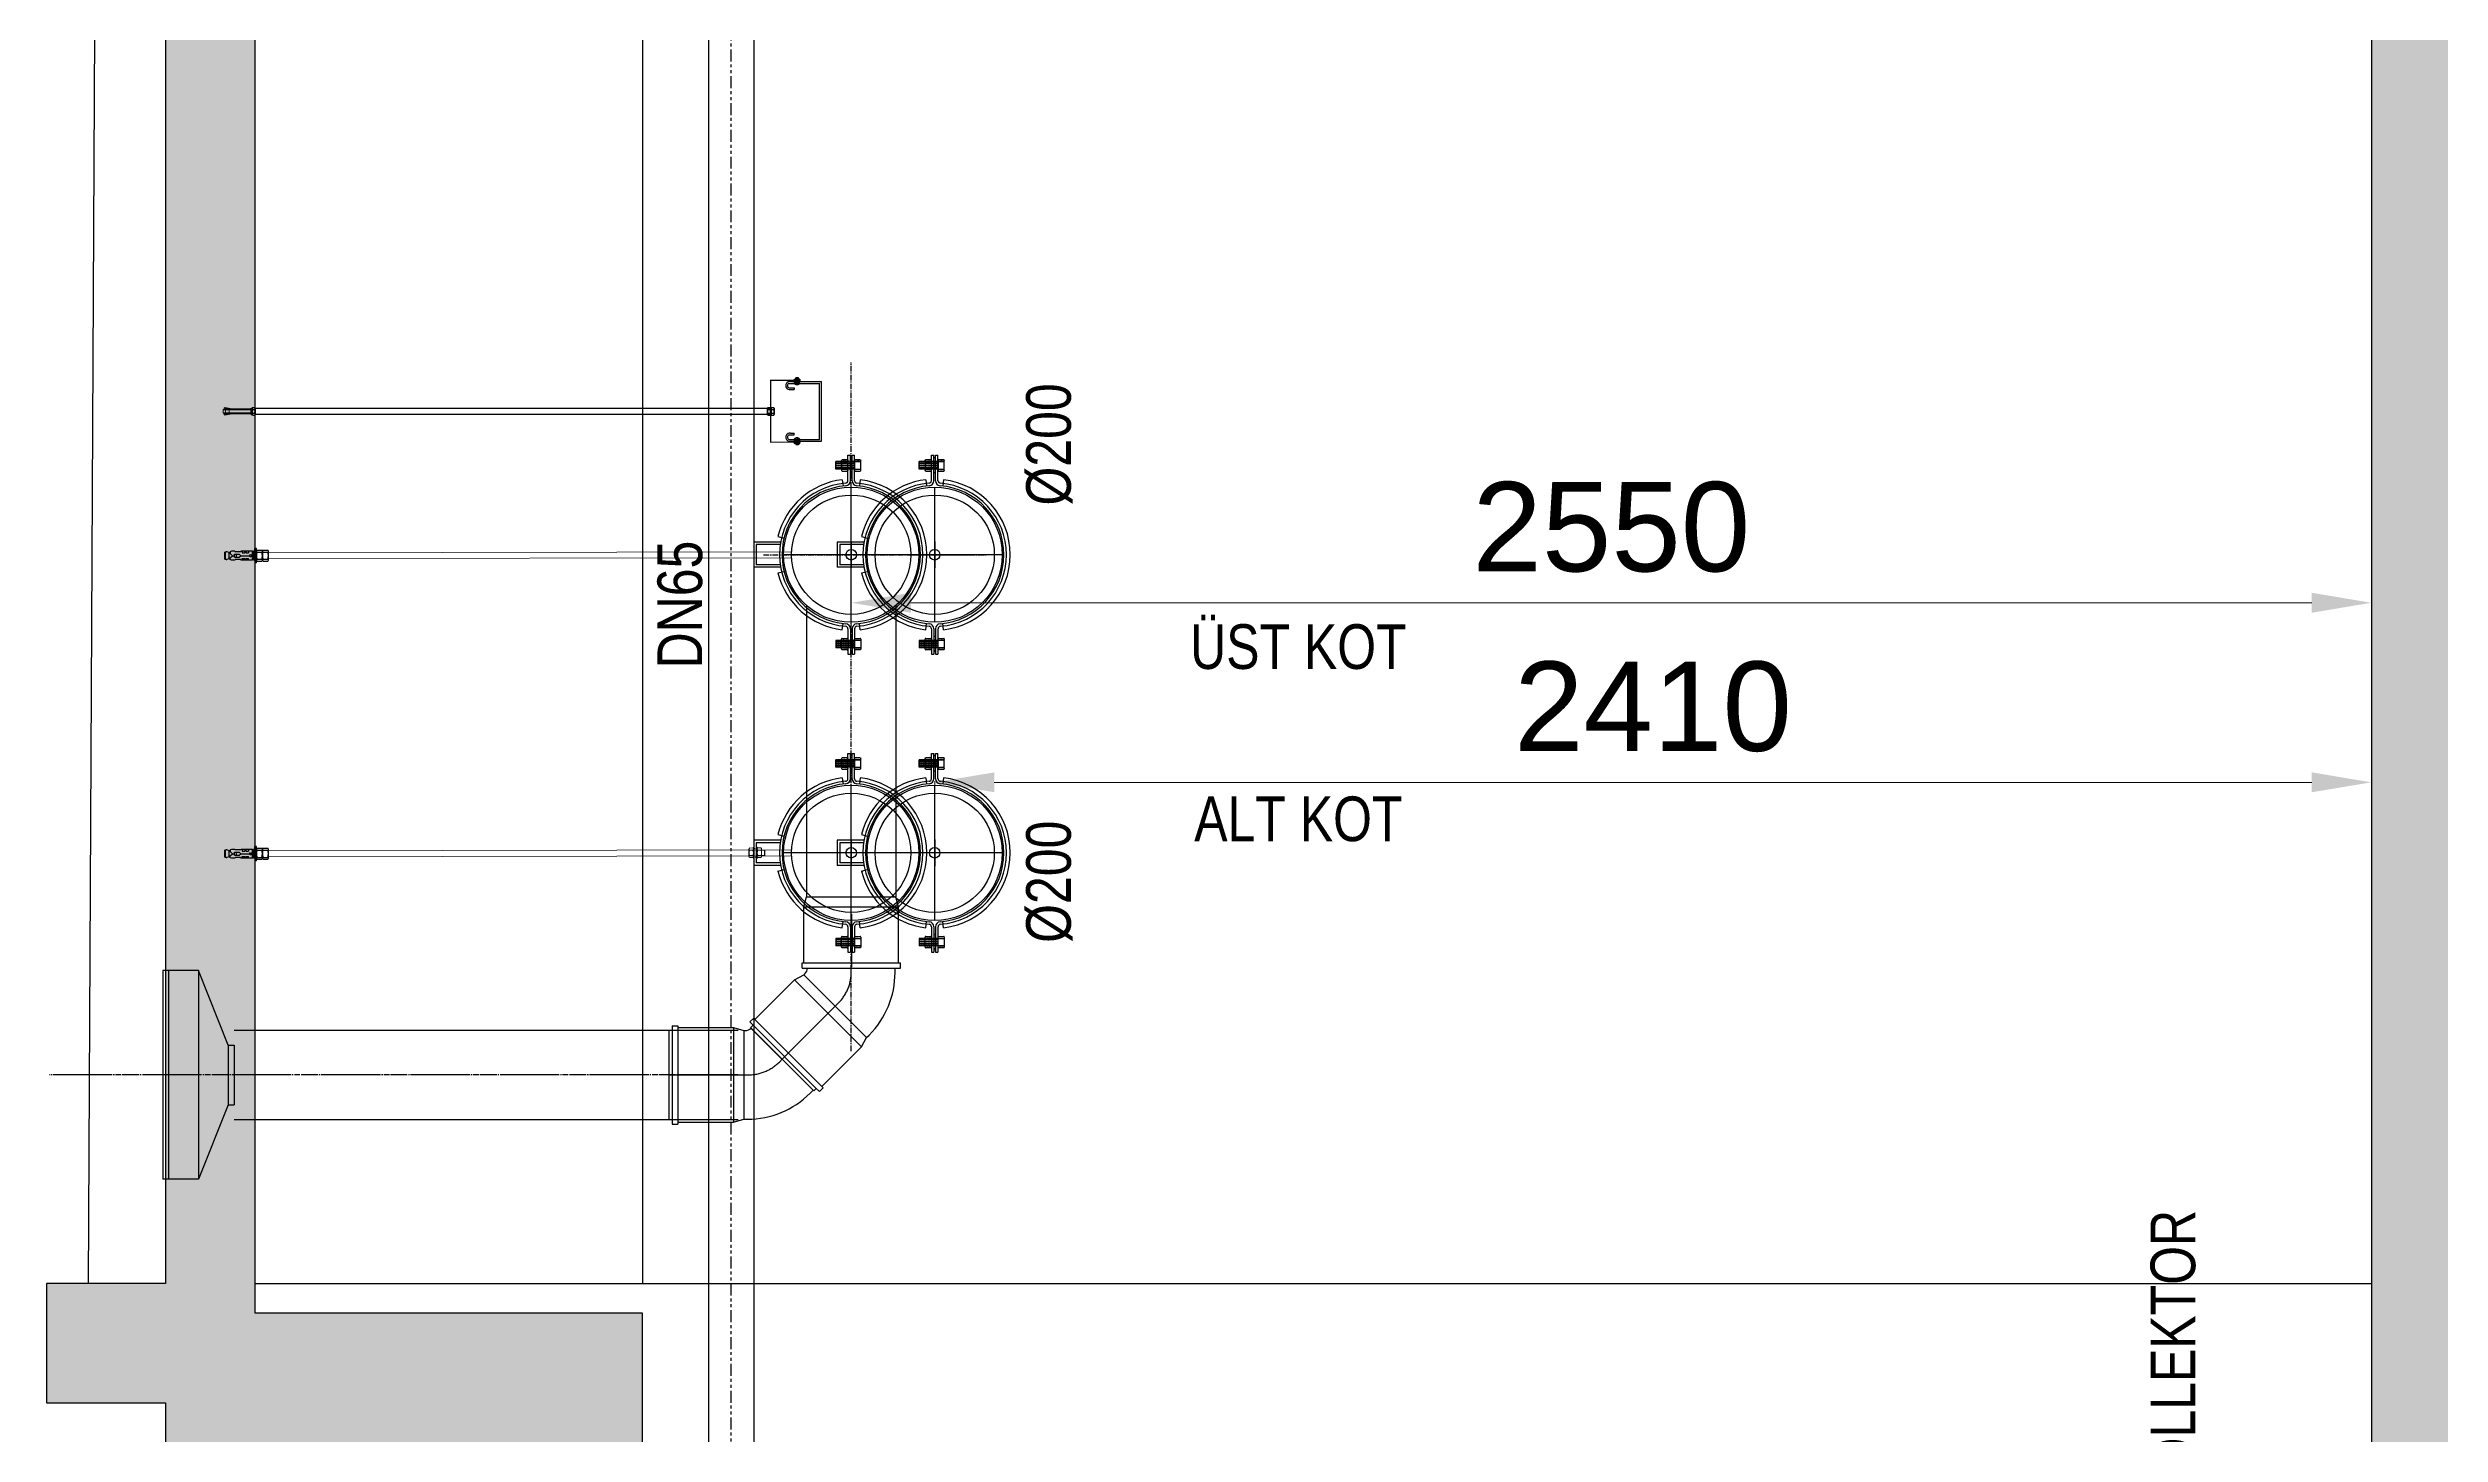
# Model space of a CAD drawing. Header units: millimetres. Extents: x -379292 to 1221486, y 92049 to 447512.
# Drawn here: x -29722 to -25709, y 245166 to 247492 of the extents above; entities that cross this region are included whole.
import ezdxf
from ezdxf.enums import TextEntityAlignment as Align

# ---------------------------------------------------------------- set-up
doc = ezdxf.new("R2010")
doc.units = ezdxf.units.MM
for name, pattern in [('ACISOTGB', [9, 4, -1, 1, -1, 1, -1]), ('CENTER', [2, 1.25, -0.25, 0.25, -0.25]), ('CENTRE', [50.8, 31.75, -6.35, 6.35, -6.35]), ('DASHDOT', [25.4, 12.7, -6.35, 0, -6.35]), ('SOGUKSU1', [72, 60, -6, 0, -6])]:
    doc.linetypes.add(name, pattern=pattern)
for name, color, linetype, lineweight in [('---OLCIU', 7, 'Continuous', 9), ('1-MIMARI', 8, 'Continuous', 9), ('1-YANGIN BORUSU-2', 5, 'SOGUKSU1', 30), ('1-YANGIN BORUSU-3', 1, 'SOGUKSU1', 30), ('e_kesit_cizgisi', 7, 'Continuous', 9)]:
    doc.layers.add(name, color=color, linetype=linetype, lineweight=lineweight)
for name, color, linetype in [('05_CONCRETE', 6, 'Continuous'), ('05_CONCRETE VIEW', 142, 'Continuous'), ('05_HATCH CONCRETE', 141, 'Continuous'), ('05_SLOPE', 91, 'Continuous'), ('1-PISSU-BORUSU', 6, 'PIS'), ('E-CT-TEXT', 7, 'Continuous'), ('INKA', 142, 'Continuous'), ('M_YANGIN_SPR_ CAP', 7, 'Continuous'), ('OZD_TAVA', 50, 'Continuous')]:
    doc.layers.add(name, color=color, linetype=linetype)
doc.styles.add('cagdas', font='arial.ttf', dxfattribs={"width": 0.8, "height": 20})
doc.styles.add('DIM', font='arial.ttf')
doc.styles.add('DOA.ARIAL', font='arial.ttf')
doc.styles.get("Standard").update_dxf_attribs({"font": 'segoeuil.ttf'})
doc.linetypes.add('PIS', pattern='A,2.5,-0.09,[")",Standard,S=0.1,R=0,X=0,Y=-0.05],-0.035', length=2.625)
doc.linetypes.add('ZIGZAG', pattern='A,0.0001,-0.2,[131,ltypeshp.shx,S=0.2,R=0,X=-0.2,Y=0],-0.4,[131,ltypeshp.shx,S=0.2,R=180,X=0.2,Y=0],-0.2', length=0.8001)
doc.dimstyles.new('PRK 1-100', dxfattribs={"dimscale": 100, "dimtxt": 2.5, "dimasz": 1, "dimexe": 0.5, "dimexo": 1, "dimgap": 0.5, "dimtad": 1, "dimdec": 1, "dimzin": 9, "dimdsep": 46, "dimtxsty": 'DIM', "dimblk": 'ARCHTICK', "dimcen": 1.5, "dimdle": 0.5, "dimclrd": 256, "dimclre": 256, "dimclrt": 3, "dimadec": 8, "dimazin": 2, "dimtp": 0.1, "dimtm": 0.1, "dimtfac": 0.71, "dimtdec": 1, "dimtmove": 2, "dimatfit": 3, "dimfxl": 50, "dimfxlon": 1, "dimlwd": -1, "dimlwe": -1, "dimarcsym": 1})

# ---------------------------------------------------------------- blocks, each defined once
blk = doc.blocks.new('A$C6a8db8d0')
at = {"layer": '05_HATCH CONCRETE', "ltscale": 25, "transparency": 33554671}
h = blk.add_hatch(dxfattribs=at)
h.set_pattern_fill('ANSI33', color=256, scale=1.5, angle=180)
h.set_pattern_definition([(225, (-8686.666, 32930.851), (6.735192, -6.735192), []), (225, (-8693.402, 32930.851), (6.735192, -6.735192), [4.7625, -2.38125])])
h.paths.add_polyline_path([(-8675, 790), (-8675, 420), (-8725, 420), (-8725, 370), (9165, 370), (9165, 420), (9115, 420), (9115, 810), (9095, 810), (9095, 790), (5815, 790), (5815, 810), (5795, 810), (5795, 790), (-1895, 790), (-1895, 710), (-1845, 710), (-1845, 775), (-1635, 775), (-1635, 720), (-1595, 720), (-1595, 775), (-1335, 775), (-1335, 720), (-1295, 720), (-1295, 775), (-1090, 775), (-1090, 710), (-1040, 710), (-1040, 775), (-835, 775), (-835, 720), (-795, 720), (-795, 775), (-535, 775), (-535, 720), (-495, 720), (-495, 775), (-290, 775), (-290, 710), (-240, 710), (-240, 775), (-35, 775), (-35, 720), (5, 720), (5, 775), (265, 775), (265, 720), (305, 720), (305, 775), (510, 775), (510, 710), (560, 710), (560, 775), (765, 775), (765, 720), (805, 720), (805, 775), (1065, 775), (1065, 720), (1105, 720), (1105, 775), (1310, 775), (1310, 710), (1360, 710), (1360, 775), (1565, 775), (1565, 720), (1605, 720), (1605, 775), (1865, 775), (1865, 720), (1905, 720), (1905, 775), (2110, 775), (2110, 710), (2160, 710), (2160, 775), (2365, 775), (2365, 720), (2405, 720), (2405, 775), (2665, 775), (2665, 720), (2705, 720), (2705, 775), (2910, 775), (2910, 710), (2960, 710), (2960, 775), (3165, 775), (3165, 720), (3205, 720), (3205, 775), (3465, 775), (3465, 720), (3505, 720), (3505, 775), (3710, 775), (3710, 710), (3760, 710), (3760, 775), (3965, 775), (3965, 720), (4005, 720), (4005, 775), (4265, 775), (4265, 720), (4305, 720), (4305, 775), (4510, 775), (4510, 710), (4560, 710), (4560, 775), (4765, 775), (4765, 720), (4805, 720), (4805, 775), (5065, 775), (5065, 720), (5105, 720), (5105, 775), (5310, 775), (5310, 710), (5360, 710), (5360, 775), (5540, 775), (5540, 720), (5580, 720), (5580, 775), (5760, 775), (5760, 710), (5810, 710), (5810, 775), (6110, 775), (6110, 710), (6160, 710), (6160, 775), (6365, 775), (6365, 720), (6405, 720), (6405, 775), (6665, 775), (6665, 720), (6705, 720), (6705, 775), (6910, 775), (6910, 710), (6960, 710), (6960, 775), (7165, 775), (7165, 720), (7205, 720), (7205, 775), (7465, 775), (7465, 720), (7505, 720), (7505, 775), (7710, 775), (7710, 710), (7760, 710), (7760, 775), (7965, 775), (7965, 720), (8005, 720), (8005, 775), (8265, 775), (8265, 720), (8305, 720), (8305, 775), (8510, 775), (8510, 710), (8560, 710), (8560, 775), (8790, 775), (8790, 720), (8830, 720), (8830, 775), (9085, 775), (9085, 420), (-8645, 420), (-8645, 775), (-8270, 775), (-8270, 710), (-8220, 710), (-8220, 775), (-8015, 775), (-8015, 720), (-7975, 720), (-7975, 775), (-7715, 775), (-7715, 720), (-7675, 720), (-7675, 775), (-7470, 775), (-7470, 710), (-7420, 710), (-7420, 775), (-7215, 775), (-7215, 720), (-7175, 720), (-7175, 775), (-6915, 775), (-6915, 720), (-6875, 720), (-6875, 775), (-6670, 775), (-6670, 710), (-6620, 710), (-6620, 775), (-6415, 775), (-6415, 720), (-6375, 720), (-6375, 775), (-6115, 775), (-6115, 720), (-6075, 720), (-6075, 775), (-5870, 775), (-5870, 710), (-5820, 710), (-5820, 775), (-5615, 775), (-5615, 720), (-5575, 720), (-5575, 775), (-5315, 775), (-5315, 720), (-5275, 720), (-5275, 775), (-5070, 775), (-5070, 710), (-5020, 710), (-5020, 775), (-4815, 775), (-4815, 720), (-4775, 720), (-4775, 775), (-4515, 775), (-4515, 720), (-4475, 720), (-4475, 775), (-4270, 775), (-4270, 710), (-4220, 710), (-4220, 775), (-4015, 775), (-4015, 720), (-3975, 720), (-3975, 775), (-3715, 775), (-3715, 720), (-3675, 720), (-3675, 775), (-3470, 775), (-3470, 710), (-3420, 710), (-3420, 775), (-3215, 775), (-3215, 720), (-3175, 720), (-3175, 775), (-2915, 775), (-2915, 720), (-2875, 720), (-2875, 775), (-2670, 775), (-2670, 710), (-2620, 710), (-2620, 775), (-2435, 775), (-2435, 720), (-2395, 720), (-2395, 775), (-2175, 775), (-2175, 720), (-2135, 720), (-2135, 775), (-1955, 775), (-1955, 710), (-1905, 710), (-1905, 790)])
at = {"layer": '05_CONCRETE'}
for points in [[(-8725, 370), (9165, 370), (9165, 420), (9115, 420), (9115, 810), (9095, 810), (9095, 790), (5815, 790), (5815, 810), (5795, 810), (5795, 790), (-1895, 790)], [(5105, 775), (5310, 775), (5310, 710), (5360, 710), (5360, 775), (5540, 775), (5540, 720), (5580, 720), (5580, 775), (5760, 775), (5760, 710), (5810, 710), (5810, 775), (6110, 775)], [(9085, 420), (-8645, 420)]]:
    blk.add_lwpolyline(points, dxfattribs=at)
at = {"layer": '05_CONCRETE VIEW', "ltscale": 20, "flags": 128}
for points in [[(5815, 775), (5815, 420)], [(6105, 710), (5815, 710)]]:
    blk.add_lwpolyline(points, dxfattribs=at)
at = {"layer": '05_SLOPE', "ltscale": 25}
blk.add_lwpolyline([(7396.5, 795), (5815, 803)], dxfattribs=at)
blk = doc.blocks.new('smn')
for p, q in [((-0.8, 0.55), (-0.65, 0.64)), ((-0.8, 0.55), (-0.8, 0.09)), ((-0.8, 0.09), (-0.65, 0)), ((0.65, 0.64), (-0.65, 0.64)), ((0.65, 0), (-0.65, 0)), ((-0.4, 0.55), (-0.4, 0.09)), ((0.4, 0.55), (0.4, 0.09)), ((0.8, 0.55), (0.65, 0.64)), ((0.8, 0.09), (0.65, 0)), ((0.8, 0.55), (0.8, 0.09))]:
    blk.add_line(p, q)
for centre, radius, start, end in [((-0.65, 0.24), 0.404, 51.7868, 90), ((-0.65, 0.4), 0.404, 270, 308.2132), ((0, -0.33), 0.967, 65.5673, 114.4327), ((0, 0.97), 0.967, 245.5673, 294.4327), ((0.65, 0.24), 0.404, 90, 128.2132), ((0.65, 0.4), 0.404, 231.7868, 270)]:
    blk.add_arc(centre, radius, start, end)
blk = doc.blocks.new('A$C23387eba')
h = blk.add_hatch()
h.set_pattern_fill('ANSI31', color=241, scale=1500, style=0)
h.set_pattern_definition([(315, (-421266.87, 1258294.907), (10.60660172, 10.60660172), [])])
h.paths.add_polyline_path([(44, 395), (64, 506), (57, 516), (53, 516), (32, 396), (32, 68), (44, 68)])
h.paths.add_polyline_path([(-44, 68), (-32, 68), (-32, 396), (-53, 516), (-57, 516), (-64, 506), (-44, 395)])
h = blk.add_hatch()
h.set_pattern_fill('ANSI31', color=241, scale=1000, angle=90, style=0)
h.set_pattern_definition([(45, (-421266.87, 1258294.907), (-7.07106781, 7.07106781), [])])
edge = h.paths.add_edge_path()
edge.add_line((-26, 496), (-35, 496))
edge.add_ellipse((-35, 484), major_axis=(-8.49, 8.49), ratio=1, start_angle=-45, end_angle=55)
edge.add_line((-47, 482), (-41, 446))
edge.add_ellipse((-29, 448), major_axis=(8.49, 8.49), ratio=1, start_angle=145, end_angle=225)
edge.add_line((-29, 436), (-26, 436))
edge.add_line((-26, 436), (-26, 496))
edge = h.paths.add_edge_path()
edge.add_line((26, 496), (35, 496))
edge.add_ellipse((35, 484), major_axis=(8.49, 8.49), ratio=1, start_angle=305, end_angle=405, ccw=False)
edge.add_line((47, 482), (41, 446))
edge.add_ellipse((29, 448), major_axis=(-8.49, 8.49), ratio=1, start_angle=135, end_angle=215, ccw=False)
edge.add_line((29, 436), (26, 436))
edge.add_line((26, 436), (26, 496))
at = {"color": 241}
for p, q in [((-64, 506, 996), (-57, 516, 996)), ((-44, 395, 996), (-64, 506, 996)), ((-57, 516, 996), (-32, 516, 996)), ((-32, 396, 996), (-53, 516, 996)), ((-41, 446, 996), (-47, 482, 996)), ((-35, 496, 996), (35, 496, 996)), ((-32, 530, 996), (-26, 536, 996)), ((-32, 496, 996), (-32, 530, 996)), ((-32, 436, 996), (-32, 496, 996)), ((-32, 68, 996), (-32, 436, 996)), ((29, 436, 996), (-29, 436, 996)), ((-26, 536, 996), (-26, 496, 996)), ((-26, 536, 996), (26, 536, 996)), ((-26, 496, 996), (-26, 436, 996)), ((-26, 496, 996), (-26, 436, 996)), ((-26, 436, 996), (-26, 68, 996)), ((32, 530, 996), (26, 536, 996)), ((26, 536, 996), (26, 496, 996)), ((26, 496, 996), (26, 436, 996)), ((26, 436, 996), (26, 68, 996)), ((32, 496, 996), (32, 530, 996)), ((32, 396, 996), (53, 516, 996)), ((32, 516, 996), (57, 516, 996)), ((32, 436, 996), (32, 496, 996)), ((32, 68, 996), (32, 436, 996)), ((47, 482, 996), (41, 446, 996)), ((44, 394, 996), (64, 506, 996)), ((64, 506, 996), (57, 516, 996)), ((-44, 68, 996), (-44, 395, 996)), ((-26, 68, 996), (-44, 68, 996)), ((-26, 68, 996), (-44, 68, 996)), ((44, 68, 996), (26, 68, 996)), ((44, 68, 996), (26, 68, 996)), ((44, 68, 996), (44, 396, 996))]:
    blk.add_line(p, q, dxfattribs=at)
at = {"color": 241, "extrusion": (0, 0, -1)}
for centre, major_axis, start_param, end_param in [((-35, 484, 996), (-8.49, 8.49), 5.323254, 7.068583), ((-29, 448, 996), (-8.49, 8.49), 3.92699, 5.323254), ((29, 448, 996), (-8.49, 8.49), 2.530727, 3.92699), ((35, 484, 996), (8.49, 8.49), -0.785399, 0.95993)]:
    blk.add_ellipse(centre, major_axis=major_axis, ratio=1, start_param=start_param, end_param=end_param, dxfattribs=at)
at = {"layer": 'E-CT-TEXT'}
for p, q in [((-52, 64), (52, 64)), ((-52, 64), (-52, 56)), ((-52, 56), (52, 56)), ((52, 64), (52, 56))]:
    blk.add_line(p, q, dxfattribs=at)
at = {"layer": 'E-CT-TEXT', "xscale": 80, "yscale": 80, "zscale": 80}
blk.add_blockref('smn', (0, 0), dxfattribs=at)
blk = doc.blocks.new('cıvata -pul')
for p, q in [((52, 59), (-52, 59)), ((-52, 59), (-52, 54)), ((52, 54), (-52, 54)), ((52, 59), (52, 54))]:
    blk.add_line(p, q)
at = {"xscale": 80, "yscale": 80, "zscale": 80}
blk.add_blockref('smn', (0, 0), dxfattribs=at)
blk = doc.blocks.new('CIVATA')
for p, q in [((-21.5, 0.1, -5674.6), (-20.1, 0.1, -5674.6)), ((-20.1, 0.1, -5674.6), (-20.1, -0.1, -5674.6)), ((-18.9, 5.9, -5674.6), (-18.5, 5.9, -5674.6)), ((-18.5, 5.9, -5674.6), (-18.5, -5.9, -5674.6)), ((-18.5, 3, -5674.6), (-7, 3, -5674.6)), ((-18.5, 3, -5674.6), (-16.7, 1.9, -1418.7)), ((-16.7, 1.9, -1418.7), (-16.7, -1.9, -1418.7)), ((-15.6, -6.7, -5674.6), (-15.6, 6.7, -5674.6)), ((-15.6, 6.7, -5674.6), (-14.9, 6.7, -5674.6)), ((-14.9, 6.7, -5674.6), (-14.9, -4.9, -5674.6)), ((-14.2, 6, -5674.6), (-14.9, 4.9, -5674.6)), ((-10.7, 6, -5674.6), (-14.2, 6, -5674.6)), ((-10.7, 3, -5674.6), (-14.2, 3, -5674.6)), ((-10.7, 6, -5674.6), (-10.1, 4.9, -5674.6)), ((-10.1, 4.9, -5674.6), (-10.1, -4.9, -5674.6)), ((-7, 3, -1418.7), (-7, -3, -1418.7)), ((-21.5, -0.1, -5674.6), (-20.1, -0.1, -5674.6)), ((-18.5, -5.9, -5674.6), (-18.9, -5.9, -5674.6)), ((-18.5, -3, -5674.6), (-16.7, -1.9, -1418.7)), ((-18.5, -3, -5674.6), (-7, -3, -5674.6)), ((-15.6, -6.7, -5674.6), (-14.9, -6.7, -5674.6)), ((-14.9, -4.6, -5674.6), (-14.9, -6.7, -5674.6)), ((-14.2, -6, -5674.6), (-14.9, -4.9, -5674.6)), ((-10.7, -3, -5674.6), (-14.2, -3, -5674.6)), ((-10.7, -6, -5674.6), (-14.2, -6, -5674.6)), ((-10.7, -6, -5674.6), (-10.1, -4.9, -5674.6))]:
    blk.add_line(p, q)
for centre, radius, start, end in [((-14.4, 0.3, -5674.6), 7.17, 129.5671, 181.6775), ((-11.8, 4.9, -5674.6), 3.03, 180, 218.2132), ((-7.6, 0, -5674.6), 7.25, 155.5673, 204.4327), ((-13.1, 4.9, -5674.6), 3.03, 321.7868, 0), ((-17.3, 0, -5674.6), 7.25, 335.5673, 24.4327), ((-14.4, -0.3, -5674.6), 7.17, 178.3225, 230.4329), ((-11.8, -4.9, -5674.6), 3.03, 141.7868, 180), ((-13.1, -4.9, -5674.6), 3.03, 0, 38.2132)]:
    blk.add_arc(centre, radius, start, end)
blk = doc.blocks.new('*U1105')
at = {"layer": 'e_kesit_cizgisi', "ltscale": 25}
blk.add_line((-0.51, -30.06), (0.51, -30.06), dxfattribs=at)
at = {"layer": 'e_kesit_cizgisi', "ltscale": 25, "const_width": 0.2, "elevation": 0.2}
for points in [[(-5.2, -121.56), (-5.2, -116.54), (0.2, -116.54)], [(5.18, -121.56), (5.18, -116.54), (-0.23, -116.54)]]:
    blk.add_lwpolyline(points, dxfattribs=at)
at = {"layer": 'OZD_TAVA', "color": 31, "true_color": 0xfecc66}
for p, q in [((-0.51, -30.06, -0.02), (-0.51, -116.54, 0.2)), ((0.51, -30.06, -0.02), (0.51, -116.54, 0.2))]:
    blk.add_line(p, q, dxfattribs=at)
at = {"layer": 'OZD_TAVA', "color": 3}
for p, q in [((-5.02, -119.87, -0.04), (-5.02, -125.06, -0.04)), ((-4.72, -119.65, -0.04), (-4.72, -124.76, -0.04)), ((-3.97, -119.65, -0.04), (-3.97, -120.49, -0.04)), ((-3.67, -119.87, -0.04), (-3.67, -120.49, -0.04)), ((3.64, -119.87, -0.04), (3.64, -120.49, -0.04)), ((3.94, -119.65, -0.04), (3.94, -120.49, -0.04)), ((3.94, -119.65, -0.04), (3.94, -120.49, -0.04)), ((4.68, -119.65, -0.04), (4.68, -124.76, -0.04)), ((4.98, -119.87, -0.04), (4.98, -125.06, -0.04)), ((-3.97, -120.49, -0.04), (-3.67, -120.49, -0.04)), ((3.94, -120.49, -0.04), (3.64, -120.49, -0.04)), ((3.94, -120.49, -0.04), (3.64, -120.49, -0.04)), ((-5.02, -125.06, -0.04), (4.99, -125.06, -0.28)), ((-4.72, -124.76, -0.04), (4.69, -124.76, -0.28))]:
    blk.add_line(p, q, dxfattribs=at)
for centre, radius, start, end in [((-4.35, -119.75, -0.04), 0.684, 349.6444, 190.3556), ((-4.35, -119.75, -0.04), 0.385, 13.8185, 166.1815), ((4.31, -119.75, -0.04), 0.684, 349.6444, 190.3556), ((4.31, -119.75, -0.04), 0.385, 13.8185, 166.1815)]:
    blk.add_arc(centre, radius, start, end, dxfattribs=at)
at = {"layer": 'E-CT-TEXT', "xscale": 0.009855724012972203, "yscale": 0.009855724012972203, "zscale": 0.009855724012972203}
for p in [(-0.01, -116.52, 0.2), (-0.01, -117.13, 0.2)]:
    blk.add_blockref('cıvata -pul', p, dxfattribs=at)
at = {"layer": 'E-CT-TEXT', "yscale": 0.08000000000000028, "zscale": 0.08000000000000028, "rotation": 180}
for p, xscale in [((-6.2, -120.98, 453.93), 0.08000000000000028), ((6.17, -120.98, 453.93), -0.08000000000000028)]:
    blk.add_blockref('CIVATA', p, dxfattribs=dict(at, xscale=xscale))
at = {"layer": 'e_kesit_cizgisi', "ltscale": 25, "xscale": 0.01, "yscale": 0.01, "zscale": 0.01}
blk.add_blockref('A$C23387eba', (-0.01, -30.06), dxfattribs=at)
blk = doc.blocks.new('A$C126178c8')
at = {"layer": '1-YANGIN BORUSU-2', "color": 30, "ltscale": 25}
for p, q in [((-12, 17.5), (-12, -17.5)), ((-6, 17.5), (-12, 17.5)), ((-11, 17.5), (-11, -17.5)), ((-1, 5), (-6, 17.5)), ((-6, 17.5), (-6, -17.5)), ((-1, 5), (0, 5)), ((-1, 5), (-1, -5)), ((0, 5), (0, -5)), ((-1, -5), (-6, -17.5)), ((-1, -5), (0, -5)), ((-6, -17.5), (-12, -17.5))]:
    blk.add_line(p, q, dxfattribs=at)
blk = doc.blocks.new('A$C49cf6c06')
at = {"layer": '1-PISSU-BORUSU'}
for p, q in [((7.5, 0), (-7.5, 0)), ((-7.5, 0), (-7.5, -0.6)), ((7.5, 0), (7.5, -0.6)), ((-8.25, -0.6), (-8.25, -1.5)), ((-7.5, -0.6), (-8.25, -0.6)), ((-7.95, -1.5), (-8.25, -1.5)), ((-7.95, -1.5), (-7.95, -10.88)), ((8.25, -0.6), (7.5, -0.6)), ((7.95, -1.5), (7.95, -10.88)), ((8.25, -1.5), (7.95, -1.5)), ((8.25, -0.6), (8.25, -1.5)), ((-7.95, -10.88), (-7.44, -12.59)), ((7.95, -10.88), (7.44, -12.59)), ((-7.44, -12.59), (-7.44, -13.2)), ((7.44, -12.59), (7.44, -12.83)), ((-3.09, -23.7), (-2.58, -24.21))]:
    blk.add_line(p, q, dxfattribs=at)
at = {"layer": '1-PISSU-BORUSU', "color": 1, "linetype": 'DASHDOT', "ltscale": 7.5}
blk.add_line((0, 0), (0, -13.36), dxfattribs=at)
at = {"layer": '1-PISSU-BORUSU', "color": 1}
for p, q in [((7.95, -1.5), (-7.95, -1.5)), ((7.5, -0.6), (-7.5, -0.6)), ((7.95, -10.88), (-7.95, -10.88)), ((7.44, -12.59), (-7.44, -12.59)), ((7.81, -13.82), (-2.58, -24.21))]:
    blk.add_line(p, q, dxfattribs=at)
at = {"layer": '1-PISSU-BORUSU', "color": 1, "linetype": 'DASHDOT'}
blk.add_line((2.15, -18.55), (2.61, -19.01), dxfattribs=at)
at = {"layer": '1-PISSU-BORUSU'}
for centre, radius, end in [((7.41, -13.2), 14.85, 225), ((8.94, -12.83), 1.5, 221.0994)]:
    blk.add_arc(centre, radius, 180, end, dxfattribs=at)
at = {"layer": '1-PISSU-BORUSU', "color": 1, "linetype": 'DASHDOT', "ltscale": 7.5}
blk.add_arc((7.35, -13.36), 7.35, 180, 225, dxfattribs=at)
blk = doc.blocks.new('A$C0c335588')
at = {"layer": '1-PISSU-BORUSU', "color": 6}
for p, q in [((-0.6, 5.5), (-0.6, 5.3)), ((0, 5.5), (-0.6, 5.5)), ((0, 5.5), (0, 5)), ((-6.85, 5.3), (-7.99, 5)), ((-0.6, 5.3), (-6.85, 5.3)), ((0, 5), (0, -5)), ((-6.85, -5.3), (-7.99, -5)), ((-0.6, -5.3), (-6.85, -5.3)), ((-0.6, -5.3), (-0.6, -5.5)), ((0, -5), (0, -5.5)), ((0, -5.5), (-0.6, -5.5))]:
    blk.add_line(p, q, dxfattribs=at)
at = {"layer": '1-PISSU-BORUSU', "color": 1}
for p, q in [((-7.99, 5), (-7.99, -5)), ((-6.85, 5.3), (-6.85, -5.3)), ((-0.6, 5.3), (-0.6, -5.3))]:
    blk.add_line(p, q, dxfattribs=at)
blk = doc.blocks.new('A$Cdf426c59')
at = {"layer": '1-PISSU-BORUSU', "color": 1, "linetype": 'DASHDOT', "ltscale": 7.5}
for p, q in [((0, -5.67), (0, 5.67)), ((5.67, 0), (-5.67, 0))]:
    blk.add_line(p, q, dxfattribs=at)
at = {"layer": '1-PISSU-BORUSU', "color": 1, "linetype": 'Continuous'}
blk.add_circle((0, 0), 5.67, dxfattribs=at)
at = {"layer": '1-PISSU-BORUSU', "linetype": 'Continuous'}
blk.add_circle((0, 0), 5, dxfattribs=at)
blk = doc.blocks.new('INKA M12 SOMUN')
at = {"layer": 'INKA', "linetype": 'Continuous'}
for p, q in [((4150.36, 639.91), (4150.36, 640.71)), ((4150.46, 640.81), (4152.06, 640.81)), ((4152.06, 639.81), (4150.46, 639.81)), ((4150.66, 639.81), (4150.66, 640.81)), ((4151.86, 640.81), (4151.86, 639.81)), ((4152.16, 640.71), (4152.16, 639.91))]:
    blk.add_line(p, q, dxfattribs=at)
at = {"layer": 'INKA', "linetype": 'ZIGZAG', "ltscale": 0.1}
for p, q in [((4150.66, 639.81), (4150.66, 640.81)), ((4151.86, 639.81), (4151.86, 640.81))]:
    blk.add_line(p, q, dxfattribs=at)
at = {"layer": 'INKA', "linetype": 'Continuous'}
for centre, start, end in [((4150.46, 640.71), 90, 180), ((4150.46, 639.91), 180, 270), ((4152.06, 640.71), 0, 90), ((4152.06, 639.91), 270, 0)]:
    blk.add_arc(centre, 0.1, start, end, dxfattribs=at)
at = {"style": 'cagdas'}
for p in [(4150.49, 640), (4151.99, 640)]:
    blk.add_text('INKA M12 SOMUN', height=0.0525, rotation=90, dxfattribs=at).set_placement(p, align=Align.TOP_LEFT)
blk = doc.blocks.new('PULM12')
at = {"layer": 'INKA', "linetype": 'Continuous'}
for p, q in [((4155.66, 1097.83), (4155.66, 1097.58)), ((4155.66, 1097.83), (4158.06, 1097.83)), ((4155.66, 1097.58), (4158.06, 1097.58)), ((4156.26, 1097.83), (4156.26, 1097.58)), ((4157.46, 1097.83), (4157.46, 1097.58)), ((4158.06, 1097.83), (4158.06, 1097.58))]:
    blk.add_line(p, q, dxfattribs=at)
at = {"style": 'cagdas'}
for p in [(4155.78, 1097.73), (4157.59, 1097.73)]:
    blk.add_text('INKA M12 PUL', height=0.039, dxfattribs=at).set_placement(p, align=Align.TOP_LEFT)
blk = doc.blocks.new('A$Ca5a3e651')
at = {"layer": 'INKA', "linetype": 'Continuous'}
h = blk.add_hatch(dxfattribs=at)
h.set_pattern_fill('ACAD_ISO10W100', color=256, scale=0.021111, angle=-90, style=0)
h.set_pattern_definition([(90, (413.14908, -104.13396), (0.105555556, -2e-17), [0.253333333, -0.063333333, 0.010555556, -0.063333333])])
h.paths.add_polyline_path([(0.55, 15.62), (0.55, 14.36), (-2.61, 14.36), (-2.61, 15.62)])
h = blk.add_hatch(dxfattribs=at)
h.set_pattern_fill('ACAD_ISO10W100', color=256, scale=0.021111, angle=-90, style=0)
h.set_pattern_definition([(270, (413.14908, 104.13396), (0.105555556, -2e-17), [0.253333333, -0.063333333, 0.010555556, -0.063333333])])
h.paths.add_polyline_path([(0.55, -15.62), (0.55, -14.36), (-2.61, -14.36), (-2.61, -15.62)])
at = {"layer": 'INKA'}
for p, q in [((-0.55, 16.68), (-0.13, 16.68)), ((-0.55, 12.42), (-0.55, 16.68)), ((-0.13, 12.42), (-0.13, 16.68)), ((0.13, 12.42), (0.13, 16.68)), ((0.13, 16.68), (0.55, 16.68)), ((0.55, 12.42), (0.55, 16.68)), ((-2.61, 14.36), (-2.61, 15.62)), ((0.55, 15.62), (-2.61, 15.62)), ((0.55, 14.36), (-2.61, 14.36)), ((-1.5, 12.58), (-1.37, 11.53)), ((1.5, 12.58), (1.37, 11.53)), ((-11.85, 2.11), (-16.36, 2.11)), ((-16.36, 2.11), (-16.36, -2.11)), ((-15.94, 1.69), (-15.94, -1.69)), ((-11.91, 1.69), (-15.94, 1.69)), ((-12.29, 3.06), (-11.27, 2.8)), ((2.22, 0), (-2.22, 0)), ((0, 2.22), (0, -2.22)), ((-11.85, -2.11), (-16.36, -2.11)), ((-11.91, -1.69), (-15.94, -1.69)), ((-12.29, -3.06), (-11.27, -2.8)), ((-1.5, -12.58), (-1.37, -11.53)), ((1.5, -12.58), (1.37, -11.53)), ((0.55, -14.36), (-2.61, -14.36)), ((-2.61, -14.36), (-2.61, -15.62)), ((0.55, -15.62), (-2.61, -15.62)), ((-0.55, -12.42), (-0.55, -16.68)), ((-0.13, -12.42), (-0.13, -16.68)), ((0.13, -12.42), (0.13, -16.68)), ((0.55, -12.42), (0.55, -16.68)), ((-0.55, -16.68), (-0.13, -16.68)), ((0.13, -16.68), (0.55, -16.68))]:
    blk.add_line(p, q, dxfattribs=at)
blk.add_circle((0, 0), 0.886, dxfattribs=at)
for centre, radius, start, end in [((0, 0), 12.67, 96.7854, 166.0366), ((-0.98, 12.42), 0.422, 274.496, 0), ((-0.98, 12.42), 0.844, 274.496, 0), ((0.98, 12.42), 0.844, 180, 265.504), ((0.98, 12.42), 0.422, 180, 265.504), ((0, 0), 12.67, 276.7854, 83.2146), ((0, 0), 12.03, 94.496, 265.504), ((0, 0), 11.61, 94.496, 265.504), ((0, 0), 11.61, 274.496, 85.504), ((0, 0), 12.03, 274.496, 85.504), ((0, 0), 12.67, 193.9634, 263.2146), ((-0.98, -12.42), 0.422, 0, 85.504), ((-0.98, -12.42), 0.844, 0, 85.504), ((0.98, -12.42), 0.844, 94.496, 180), ((0.98, -12.42), 0.422, 94.496, 180)]:
    blk.add_arc(centre, radius, start, end, dxfattribs=at)
at = {"layer": '1-PISSU-BORUSU', "color": 6, "xscale": 2, "yscale": 2, "zscale": 2}
blk.add_blockref('A$Cdf426c59', (0, 0), dxfattribs=at)
at = {"layer": 'INKA', "linetype": 'Continuous', "yscale": 1.055555555555556, "zscale": 1.055555555555556, "rotation": 270}
for name, p, xscale in [('PULM12', (-1158.69, -4372.81), -1.055555555555556), ('INKA M12 SOMUN', (-676.97, -4366.9), -1.055555555555556), ('INKA M12 SOMUN', (-674.8, -4366.9), -1.055555555555556), ('INKA M12 SOMUN', (-676.97, 4366.9), 1.055555555555556), ('PULM12', (-1158.69, 4372.81), 1.055555555555556), ('INKA M12 SOMUN', (-674.8, 4366.9), 1.055555555555556)]:
    blk.add_blockref(name, p, dxfattribs=dict(at, xscale=xscale))
blk = doc.blocks.new('*D1192')
at = {"layer": '---OLCIU', "transparency": 16777216}
for p, q in [((-28234.5, 246209.5), (-28234.5, 246261.5)), ((-28134.5, 246259.5), (-25924.5, 246259.5)), ((-25824.5, 246209.5), (-25824.5, 246261.5))]:
    blk.add_line(p, q, dxfattribs=at)
for points in [[(-28134.5, 246276.2), (-28134.5, 246242.9), (-28234.5, 246259.5)], [(-25924.5, 246276.2), (-25924.5, 246242.9), (-25824.5, 246259.5)]]:
    blk.add_solid(points, dxfattribs=at)
at = {"layer": 'Defpoints', "color": 0, "transparency": 16777216}
for p in [(-25824.5, 246259.5), (-28234.5, 246126.1, 0), (-25824.5, 245986.7)]:
    blk.add_point(p, dxfattribs=at)
at = {"layer": '---OLCIU', "transparency": 16777216, "insert": (-27029.5, 246386.1), "char_height": 150, "attachment_point": 5, "style": 'DIM'}
blk.add_mtext('2410', dxfattribs=at)
blk = doc.blocks.new('NOKTA001')
at = {"color": 0, "linetype": 'Continuous', "const_width": 0.5}
blk.add_lwpolyline([(-0.25, 0, 1), (0.25, 0, 1)], format="xyb", close=True, dxfattribs=at)
blk = doc.blocks.new('LDR1-5')
at = {"color": 0, "ltscale": 25}
blk.add_line((0, 0), (-2, 0), dxfattribs=at)
at = {"color": 0, "ltscale": 25, "xscale": 0.5, "yscale": 0.5, "zscale": 0.5}
blk.add_blockref('NOKTA001', (0, 0), dxfattribs=at)
blk = doc.blocks.new('*D1193')
at = {"layer": '---OLCIU', "transparency": 16777216}
for p, q in [((-28374.5, 246510.7), (-28374.5, 246562.7)), ((-28274.5, 246560.7), (-25924.5, 246560.7)), ((-25824.5, 246510.7), (-25824.5, 246562.7))]:
    blk.add_line(p, q, dxfattribs=at)
for points in [[(-28274.5, 246577.4), (-28274.5, 246544), (-28374.5, 246560.7)], [(-25924.5, 246577.4), (-25924.5, 246544), (-25824.5, 246560.7)]]:
    blk.add_solid(points, dxfattribs=at)
at = {"layer": 'Defpoints', "color": 0, "transparency": 16777216}
for p in [(-25824.5, 246560.7), (-28374.5, 246288, 0), (-25824.5, 246157)]:
    blk.add_point(p, dxfattribs=at)
at = {"layer": '---OLCIU', "transparency": 16777216, "insert": (-27099.5, 246687.3), "char_height": 150, "attachment_point": 5, "style": 'DIM'}
blk.add_mtext('2550', dxfattribs=at)
blk = doc.blocks.new('A$Cc4a6e48b')
at = {"layer": '1-PISSU-BORUSU', "color": 1, "linetype": 'CENTER', "ltscale": 7.5}
blk.add_line((386.03, 14475, 0), (270.47, 14475, 0), dxfattribs=at)

msp = doc.modelspace()

# ---------------------------------------------------------------- block references
at = {"layer": '1-MIMARI', "ltscale": 25, "xscale": 10, "yscale": 10, "zscale": 10, "rotation": 90}
msp.add_blockref('A$C6a8db8d0', (-21624.5, 187268.8), dxfattribs=at)

# ---------------------------------------------------------------- next in the draw order: linework, layer by layer
at = {"color": 134, "linetype": 'ACISOTGB', "ltscale": 5}
msp.add_line((-28575.8, 151798.9), (-28575.8, 272540.3), dxfattribs=at)
at = {"color": 7, "ltscale": 0.5}
for p, q in [((-29425, 246633.8, 0), (-29425, 246645.5, 0)), ((-29423.9, 246633.9, 0), (-29423.9, 246645.5, 0)), ((-29417.9, 246644.8, 0), (-29421.8, 246646.1, 0)), ((-29417.8, 246634.6, 0), (-29421.8, 246633.3, 0)), ((-29416.3, 246644.8, 0), (-29417.9, 246644.8, 0)), ((-29417.8, 246634.6, 0), (-29417.9, 246644.8, 0)), ((-29416.3, 246634.6, 0), (-29417.8, 246634.6, 0)), ((-29413.9, 246647, 0), (-29416.3, 246646.2, 0)), ((-29416.3, 246646.2, 0), (-29416.3, 246643.4, 0)), ((-29416.3, 246643.4, 0), (-29412.6, 246639.7, 0)), ((-29416.3, 246636, 0), (-29412.6, 246639.7, 0)), ((-29416.3, 246633.1, 0), (-29416.3, 246636, 0)), ((-29413.9, 246632.4, 0), (-29416.3, 246633.1, 0)), ((-29408.7, 246647, 0), (-29413.9, 246647, 0)), ((-29408.7, 246632.4, 0), (-29413.9, 246632.4, 0)), ((-29412.6, 246639.7, 0), (-29408.9, 246639.7, 0)), ((-29408.9, 246637.1, 0), (-29408.9, 246642.3, 0)), ((-29408.9, 246642.3, 0), (-29401, 246642.3, 0)), ((-29408.9, 246637.1, 0), (-29401, 246637.1, 0)), ((-29408.7, 246647, 0), (-29407.7, 246646.2, 0)), ((-29408.7, 246632.4, 0), (-29407.7, 246633.2, 0)), ((-29399, 246646.2, 0), (-29407.7, 246646.2, 0)), ((-29399, 246633.2, 0), (-29407.7, 246633.2, 0)), ((-29405.4, 246637.1, 0), (-29405.4, 246642.3, 0)), ((-29401, 246642.3, 0), (-29398.4, 246639.7, 0)), ((-29401, 246637.1, 0), (-29398.4, 246639.7, 0)), ((-29398.1, 246647, 0), (-29399, 246646.2, 0)), ((-29398.1, 246632.4, 0), (-29399, 246633.2, 0)), ((-29398.4, 246639.7, 0), (-29384.2, 246639.7, 0)), ((-29378.8, 246647.1, 0), (-29398.1, 246647, 0)), ((-29378.8, 246632.4, 0), (-29398.1, 246632.4, 0)), ((-29391.8, 246647, 0), (-29396.2, 246646.7, 0)), ((-29396.2, 246646.7, 0), (-29396.2, 246644.3, 0)), ((-29396.2, 246644.3, 0), (-29391.8, 246644.3, 0)), ((-29396.2, 246632.7, 0), (-29396.2, 246635.1, 0)), ((-29396.2, 246635.1, 0), (-29391.8, 246635.1, 0)), ((-29391.8, 246632.4, 0), (-29396.2, 246632.7, 0)), ((-29391.8, 246647, 0), (-29391.8, 246644.3, 0)), ((-29391.8, 246632.4, 0), (-29391.8, 246635.1, 0)), ((-29385.4, 246647.1, 0), (-29389.8, 246646.7, 0)), ((-29389.8, 246646.7, 0), (-29389.8, 246644.3, 0)), ((-29389.8, 246644.3, 0), (-29385.4, 246644.3, 0)), ((-29389.8, 246632.7, 0), (-29389.8, 246635.1, 0)), ((-29389.8, 246635.1, 0), (-29385.4, 246635.1, 0)), ((-29385.4, 246632.4, 0), (-29389.8, 246632.7, 0)), ((-29385.4, 246647.1, 0), (-29385.4, 246644.3, 0)), ((-29385.4, 246632.4, 0), (-29385.4, 246635.1, 0)), ((-29383, 246640.9, 0), (-29381, 246640.9, 0)), ((-29383, 246638.6, 0), (-29381, 246638.6, 0)), ((-29378.8, 246632.4, 0), (-29378.8, 246647.1, 0)), ((-29374.6, 246647.1, 0), (-29376.9, 246647.1, 0)), ((-29376.9, 246647.1, 0), (-29376.9, 246632.4, 0)), ((-29374.6, 246632.4, 0), (-29376.9, 246632.4, 0)), ((-29425, 246133.8, 0), (-29425, 246145.5, 0)), ((-29423.9, 246133.9, 0), (-29423.9, 246145.5, 0)), ((-29417.9, 246144.8, 0), (-29421.8, 246146.1, 0)), ((-29417.8, 246134.6, 0), (-29421.8, 246133.3, 0)), ((-29416.3, 246144.8, 0), (-29417.9, 246144.8, 0)), ((-29417.8, 246134.6, 0), (-29417.9, 246144.8, 0)), ((-29416.3, 246134.6, 0), (-29417.8, 246134.6, 0)), ((-29413.9, 246147, 0), (-29416.3, 246146.2, 0)), ((-29416.3, 246146.2, 0), (-29416.3, 246143.4, 0)), ((-29416.3, 246143.4, 0), (-29412.6, 246139.7, 0)), ((-29416.3, 246136, 0), (-29412.6, 246139.7, 0)), ((-29416.3, 246133.1, 0), (-29416.3, 246136, 0)), ((-29413.9, 246132.4, 0), (-29416.3, 246133.1, 0)), ((-29408.7, 246147, 0), (-29413.9, 246147, 0)), ((-29408.7, 246132.4, 0), (-29413.9, 246132.4, 0)), ((-29412.6, 246139.7, 0), (-29408.9, 246139.7, 0)), ((-29408.9, 246137.1, 0), (-29408.9, 246142.3, 0)), ((-29408.9, 246142.3, 0), (-29401, 246142.3, 0)), ((-29408.9, 246137.1, 0), (-29401, 246137.1, 0)), ((-29408.7, 246147, 0), (-29407.7, 246146.2, 0)), ((-29408.7, 246132.4, 0), (-29407.7, 246133.2, 0)), ((-29399, 246146.2, 0), (-29407.7, 246146.2, 0)), ((-29399, 246133.2, 0), (-29407.7, 246133.2, 0)), ((-29405.4, 246137.1, 0), (-29405.4, 246142.3, 0)), ((-29401, 246142.3, 0), (-29398.4, 246139.7, 0)), ((-29401, 246137.1, 0), (-29398.4, 246139.7, 0)), ((-29398.1, 246147, 0), (-29399, 246146.2, 0)), ((-29398.1, 246132.4, 0), (-29399, 246133.2, 0)), ((-29398.4, 246139.7, 0), (-29384.2, 246139.7, 0)), ((-29378.8, 246147.1, 0), (-29398.1, 246147, 0)), ((-29378.8, 246132.4, 0), (-29398.1, 246132.4, 0)), ((-29391.8, 246147, 0), (-29396.2, 246146.7, 0)), ((-29396.2, 246146.7, 0), (-29396.2, 246144.3, 0)), ((-29396.2, 246144.3, 0), (-29391.8, 246144.3, 0)), ((-29396.2, 246132.7, 0), (-29396.2, 246135.1, 0)), ((-29396.2, 246135.1, 0), (-29391.8, 246135.1, 0)), ((-29391.8, 246132.4, 0), (-29396.2, 246132.7, 0)), ((-29391.8, 246147, 0), (-29391.8, 246144.3, 0)), ((-29391.8, 246132.4, 0), (-29391.8, 246135.1, 0)), ((-29385.4, 246147.1, 0), (-29389.8, 246146.7, 0)), ((-29389.8, 246146.7, 0), (-29389.8, 246144.3, 0)), ((-29389.8, 246144.3, 0), (-29385.4, 246144.3, 0)), ((-29389.8, 246132.7, 0), (-29389.8, 246135.1, 0)), ((-29389.8, 246135.1, 0), (-29385.4, 246135.1, 0)), ((-29385.4, 246132.4, 0), (-29389.8, 246132.7, 0)), ((-29385.4, 246147.1, 0), (-29385.4, 246144.3, 0)), ((-29385.4, 246132.4, 0), (-29385.4, 246135.1, 0)), ((-29383, 246140.9, 0), (-29381, 246140.9, 0)), ((-29383, 246138.6, 0), (-29381, 246138.6, 0)), ((-29378.8, 246132.4, 0), (-29378.8, 246147.1, 0)), ((-29374.6, 246147.1, 0), (-29376.9, 246147.1, 0)), ((-29376.9, 246147.1, 0), (-29376.9, 246132.4, 0)), ((-29374.6, 246132.4, 0), (-29376.9, 246132.4, 0))]:
    msp.add_line(p, q, dxfattribs=at)
at = {"color": 7}
for p, q in [((-29372.2, 246651.7, 0), (-29374.7, 246651.7, 0)), ((-29374.6, 246627.7, 0), (-29374.7, 246651.7, 0)), ((-29372.1, 246627.7, 0), (-29372.2, 246651.7, 0)), ((-29371.3, 246648.8, 0), (-29363, 246648.8, 0)), ((-29371.3, 246645.8, 0), (-29363, 246645.8, 0)), ((-29371.2, 246633.6, 0), (-29363, 246633.6, 0)), ((-29362.1, 246632.1, 0), (-29362.1, 246647.3, 0)), ((-29361.3, 246648.8, 0), (-29353, 246648.8, 0)), ((-29361.3, 246645.8, 0), (-29353, 246645.8, 0)), ((-29361.2, 246633.6, 0), (-29353, 246633.6, 0)), ((-29352.1, 246632.1, 0), (-29352.1, 246647.3, 0)), ((-29372.1, 246627.7, 0), (-29374.6, 246627.7, 0)), ((-29371.2, 246630.5, 0), (-29363, 246630.6, 0)), ((-29361.2, 246630.6, 0), (-29353, 246630.6, 0)), ((-29372.2, 246151.7, 0), (-29374.7, 246151.7, 0)), ((-29374.6, 246127.7, 0), (-29374.7, 246151.7, 0)), ((-29372.1, 246127.7, 0), (-29372.2, 246151.7, 0)), ((-29372.1, 246127.7, 0), (-29374.6, 246127.7, 0)), ((-29371.3, 246148.8, 0), (-29363, 246148.8, 0)), ((-29371.3, 246145.8, 0), (-29363, 246145.8, 0)), ((-29371.2, 246133.6, 0), (-29363, 246133.6, 0)), ((-29371.2, 246130.5, 0), (-29363, 246130.6, 0)), ((-29362.1, 246132.1, 0), (-29362.1, 246147.3, 0)), ((-29361.3, 246148.8, 0), (-29353, 246148.8, 0)), ((-29361.3, 246145.8, 0), (-29353, 246145.8, 0)), ((-29361.2, 246133.6, 0), (-29353, 246133.6, 0)), ((-29361.2, 246130.6, 0), (-29353, 246130.6, 0)), ((-29352.1, 246132.1, 0), (-29352.1, 246147.3, 0))]:
    msp.add_line(p, q, dxfattribs=at)
at = {"color": 7, "linetype": 'Continuous', "lineweight": 5}
for p, q in [((-29352.1, 246644.7, 0), (-28476, 246646.3, 0)), ((-29352.1, 246634.7, 0), (-28476, 246636.3, 0)), ((-29352.1, 246144.7, 0), (-28476, 246146.3, 0)), ((-29352.1, 246134.7, 0), (-28476, 246136.3, 0))]:
    msp.add_line(p, q, dxfattribs=at)
at = {"lineweight": 5}
for p, q in [((-28538.6, 246131.7, 0), (-28538.6, 246150.9, 0)), ((-28532.3, 246131.7, 0), (-28532.3, 246151, 0)), ((-28546, 246135, 0), (-28546, 246147.6, 0)), ((-28544.8, 246149.3, 0), (-28539.8, 246149.4, 0)), ((-28544.8, 246145.8, 0), (-28539.8, 246145.8, 0)), ((-28544.8, 246136.8, 0), (-28539.8, 246136.8, 0)), ((-28544.8, 246133.3, 0), (-28539.8, 246133.3, 0)), ((-28531.1, 246149.4, 0), (-28526.1, 246149.4, 0)), ((-28531.1, 246145.9, 0), (-28526.1, 246145.9, 0)), ((-28531.1, 246136.8, 0), (-28526.1, 246136.8, 0)), ((-28531, 246133.3, 0), (-28526.1, 246133.3, 0)), ((-28524.9, 246135.1, 0), (-28524.9, 246147.6, 0)), ((-28524.9, 246145.9, 0), (-28520.1, 246145.9, 0)), ((-28524.9, 246136.8, 0), (-28520.1, 246136.8, 0)), ((-28520.1, 246136.8, 0), (-28520.1, 246145.9, 0)), ((-28520.1, 246145.9, 0), (-28519.3, 246145.1, 0)), ((-28520.1, 246136.8, 0), (-28519.3, 246137.6, 0)), ((-28519.3, 246137.6, 0), (-28519.3, 246145.1, 0))]:
    msp.add_line(p, q, dxfattribs=at)
at = {"linetype": 'CENTRE', "lineweight": 5}
for p, q in [((-28537.1, 246150.9, 0), (-28538.6, 246150.9, 0)), ((-28533.9, 246151, 0), (-28532.3, 246151, 0)), ((-28537, 246131.7, 0), (-28538.6, 246131.7, 0)), ((-28533.8, 246131.7, 0), (-28532.3, 246131.7, 0))]:
    msp.add_line(p, q, dxfattribs=at)
at = {"color": 7, "linetype": 'Continuous', "lineweight": 15}
for p, q in [((-28535.6, 246148.4, 0), (-28537.1, 246148.4, 0)), ((-28535.5, 246134.2, 0), (-28534, 246134.2, 0))]:
    msp.add_line(p, q, dxfattribs=at)
at = {"color": 5, "linetype": 'Continuous', "ltscale": 25}
msp.add_line((-28374.2, 246038.3, 0), (-28374.2, 245949.3, 0), dxfattribs=at)
at = {"color": 7, "ltscale": 0.5}
for centre, radius, start, end in [((-29424.5, 246643.8, 0), 1.77, 68.3179, 106.2443), ((-29424.5, 246635.5, 0), 1.77, 253.9732, 291.8996), ((-29422.4, 246644.4, 0), 1.77, 68.3179, 144.1708), ((-29422.4, 246634.9, 0), 1.77, 216.0467, 291.8996), ((-29383, 246639.7, 0), 1.18, 90.1087, 270.1087), ((-29381, 246639.7, 0), 1.18, 270.1087, 90.1087), ((-29377.8, 246647.2, 0), 0.963, 189.0364, 351.181), ((-29377.8, 246632.3, 0), 0.963, 9.0364, 171.181), ((-29424.5, 246143.8, 0), 1.77, 68.3179, 106.2443), ((-29424.5, 246135.5, 0), 1.77, 253.9732, 291.8996), ((-29422.4, 246144.4, 0), 1.77, 68.3179, 144.1708), ((-29422.4, 246134.9, 0), 1.77, 216.0467, 291.8996), ((-29383, 246139.7, 0), 1.18, 90.1087, 270.1087), ((-29381, 246139.7, 0), 1.18, 270.1087, 90.1087), ((-29377.8, 246147.2, 0), 0.963, 189.0364, 351.181), ((-29377.8, 246132.3, 0), 0.963, 9.0364, 171.181)]:
    msp.add_arc(centre, radius, start, end, dxfattribs=at)
at = {"color": 7}
for centre, radius, start, end in [((-29370.4, 246647.3, 0), 1.76, 120.364, 239.8535), ((-29350.5, 246639.7, 0), 21.6, 163.7656, 196.4519), ((-29370.4, 246632.1, 0), 1.76, 120.364, 239.8535), ((-29363.9, 246647.3, 0), 1.76, 300.364, 59.8535), ((-29383.8, 246639.6, 0), 21.6, 343.7656, 16.4519), ((-29363.9, 246632.1, 0), 1.76, 300.364, 59.8535), ((-29360.4, 246647.3, 0), 1.76, 120.364, 239.8535), ((-29340.5, 246639.7, 0), 21.6, 163.7656, 196.4519), ((-29360.4, 246632.1, 0), 1.76, 120.364, 239.8535), ((-29353.9, 246647.3, 0), 1.76, 300.364, 59.8535), ((-29373.8, 246639.7, 0), 21.6, 343.7656, 16.4519), ((-29353.9, 246632.1, 0), 1.76, 300.364, 59.8535), ((-29370.4, 246147.3, 0), 1.76, 120.364, 239.8535), ((-29350.5, 246139.7, 0), 21.6, 163.7656, 196.4519), ((-29370.4, 246132.1, 0), 1.76, 120.364, 239.8535), ((-29363.9, 246147.3, 0), 1.76, 300.364, 59.8535), ((-29383.8, 246139.6, 0), 21.6, 343.7656, 16.4519), ((-29363.9, 246132.1, 0), 1.76, 300.364, 59.8535), ((-29360.4, 246147.3, 0), 1.76, 120.364, 239.8535), ((-29340.5, 246139.7, 0), 21.6, 163.7656, 196.4519), ((-29360.4, 246132.1, 0), 1.76, 120.364, 239.8535), ((-29353.9, 246147.3, 0), 1.76, 300.364, 59.8535), ((-29373.8, 246139.7, 0), 21.6, 343.7656, 16.4519), ((-29353.9, 246132.1, 0), 1.76, 300.364, 59.8535)]:
    msp.add_arc(centre, radius, start, end, dxfattribs=at)
at = {"lineweight": 5}
for centre, radius, start, end in [((-28544.1, 246147.6, 0), 1.88, 110.9308, 249.2866), ((-28536.9, 246141.3, 0), 9.07, 150.188, 210.0295), ((-28544.1, 246135, 0), 1.88, 110.9308, 249.2866), ((-28540.5, 246147.6, 0), 1.88, 290.9308, 69.2866), ((-28547.7, 246141.3, 0), 9.07, 330.188, 30.0295), ((-28540.5, 246135, 0), 1.88, 290.9308, 69.2866), ((-28530.4, 246147.6, 0), 1.88, 110.9308, 249.2866), ((-28523.2, 246141.4, 0), 9.07, 150.188, 210.0295), ((-28530.4, 246135.1, 0), 1.88, 110.9308, 249.2866), ((-28526.8, 246147.6, 0), 1.88, 290.9308, 69.2866), ((-28534, 246141.3, 0), 9.07, 330.188, 30.0295), ((-28526.8, 246135.1, 0), 1.88, 290.9308, 69.2866)]:
    msp.add_arc(centre, radius, start, end, dxfattribs=at)
at = {"layer": '1-PISSU-BORUSU', "color": 1, "linetype": 'CENTER', "ltscale": 7.5}
for p, q in [((-28374.5, 245808.8, 0), (-28374.5, 246964.4, 0)), ((-28521.5, 246641.3, 0), (-28146.7, 246641.3, 0)), ((-28564.2, 245768.8, 0), (-29719.8, 245768.8, 0))]:
    msp.add_line(p, q, dxfattribs=at)
at = {"layer": '1-PISSU-BORUSU', "color": 6, "linetype": 'Continuous'}
for p, q in [((-28449.5, 246556.3, 0), (-28449.5, 246067.7, 0)), ((-28299.5, 246556.3, 0), (-28299.5, 246067.7, 0)), ((-29409.5, 245843.8, 0), (-28564.2, 245843.8, 0)), ((-29409.5, 245693.8, 0), (-28564.2, 245693.8, 0))]:
    msp.add_line(p, q, dxfattribs=at)
at = {"layer": '1-YANGIN BORUSU-3', "linetype": 'ByBlock', "ltscale": 25}
for p, q in [((-28613.9, 272261.8), (-28613.9, 154309.2)), ((-28537.8, 272261.8), (-28537.8, 154309.2))]:
    msp.add_line(p, q, dxfattribs=at)
at = {"layer": 'M_YANGIN_SPR_ CAP', "ltscale": 0.01}
msp.add_line((-28274.5, 246641.3, 0), (-28173.2, 246641.3, 0), dxfattribs=at)

# ---------------------------------------------------------------- next in the draw order: block references
at = {"ltscale": 25, "xscale": 10, "yscale": 10, "zscale": 10}
for p in [(-28374.5, 246641.3, 0), (-28234.5, 246641.3, 0), (-28374.5, 246141.3, 0), (-28234.5, 246141.3, 0)]:
    msp.add_blockref('A$Ca5a3e651', p, dxfattribs=at)
at = {"linetype": 'Continuous', "ltscale": 25}
for name, p, xscale, yscale, zscale, rotation in [('A$C0c335588', (-28374.5, 245947.8, 0), -15, 15, 15, 90), ('A$C49cf6c06', (-28490.4, 245794.9, 0), 10, 10, 10, 135.0000000000002), ('A$C49cf6c06', (-28680.6, 245768.8, 0), 10, 10, 10, 90.00000000000001)]:
    msp.add_blockref(name, p, dxfattribs=dict(at, xscale=xscale, yscale=yscale, zscale=zscale, rotation=rotation))
at = {"color": 30, "xscale": 10, "yscale": 10, "zscale": 10}
msp.add_blockref('A$Cc4a6e48b', (-32424.5, 101018.8), dxfattribs=at)
at = {"layer": '1-YANGIN BORUSU-2', "ltscale": 25, "xscale": 10, "yscale": 10, "zscale": 10}
msp.add_blockref('A$C126178c8', (-29409.5, 245768.8, 0), dxfattribs=at)
at = {"layer": 'e_kesit_cizgisi', "xscale": 10, "yscale": 10, "zscale": 10, "rotation": 90}
msp.add_blockref('*U1105', (-29675.1, 246882, 1.5), dxfattribs=at)

# ---------------------------------------------------------------- next in the draw order: texts
at = {"layer": 'M_YANGIN_SPR_ CAP', "ltscale": 0.01, "style": 'DOA.ARIAL', "width": 0.8}
for s, rotation, p in [('%%C200', 90, (-28081.1, 246826.3, -155276.6)), ('DN65', 90, (-28699.6, 246557.7, -155274.2)), ('ÜST KOT', 0, (-27624.5, 246524.7, -155276.6)), ('ALT KOT', 0, (-27624.5, 246235.8, -155276.6)), ('%%C200', 90, (-28081.1, 246092.7, -155276.6)), ('DN400 KOLLEKTOR', 90, (-26195, 245148.7, -155276.6))]:
    msp.add_text(s, height=75, rotation=rotation, dxfattribs=at).set_placement(p, align=Align.TOP_CENTER)

# ---------------------------------------------------------------- next in the draw order: dimensions: what is measured, and where the dimension line sits
at = {"layer": '---OLCIU'}
for base, p1, p2, picture, middle in [((-25824.5, 246560.7), (-28374.5, 246288, 0), (-25824.5, 246157), '*D1193', (-27099.5, 246687.3)), ((-25824.5, 246259.5), (-28234.5, 246126.1, 0), (-25824.5, 245986.7), '*D1192', (-27029.5, 246386.1))]:
    dim = msp.add_linear_dim(base=base, p1=p1, p2=p2, dimstyle='PRK 1-100', override={"dimtxt": 1.5, "dimasz": 1, "dimexe": 0.02, "dimexo": 0.5, "dimgap": 0.5, "dimdec": 0, "dimzin": 0, "dimcen": 0.5, "dimdle": 0.01, "dimclrt": 256, "dimtdec": 0, "dimldrblk": 'LDR1-5', "dimfxl": 0.5}, dxfattribs=at)
    dim.commit()
    dim.dimension.update_dxf_attribs({"geometry": picture, "text_midpoint": middle})

doc.saveas('drawing.dxf')
